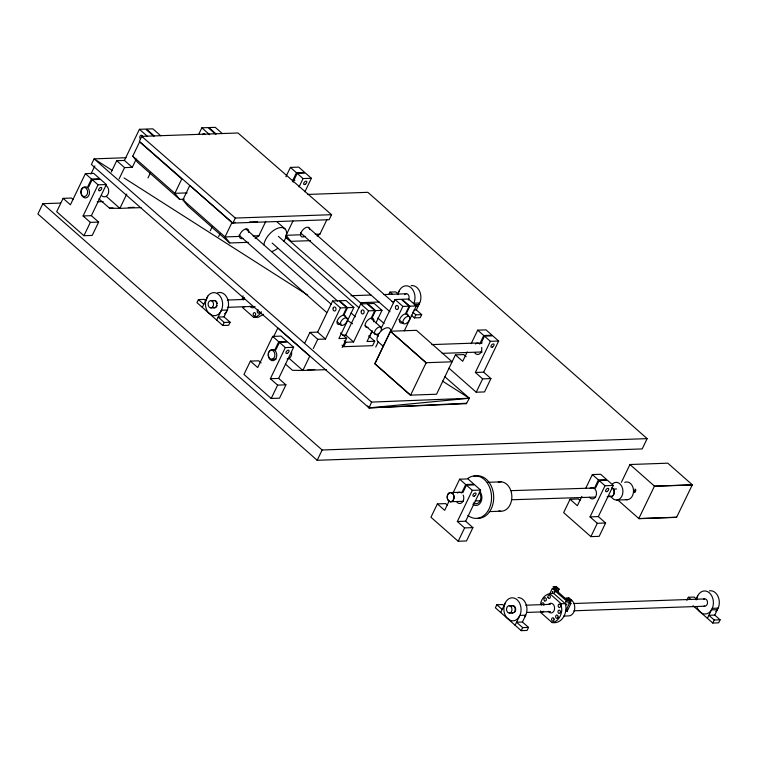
<?xml version="1.0" encoding="UTF-8"?>
<svg xmlns="http://www.w3.org/2000/svg" width="758" height="758" viewBox="0 0 758 758"><rect width="100%" height="100%" fill="white"/><g stroke="black" fill="none" stroke-linecap="round" stroke-linejoin="round"><path stroke-width="1.14" d="M242.096 299.277L243.1 295.8M540.511 604.429C541.136 597.92 547.077 592.282 553.804 593.523L565.241 603.605C568.112 612.142 562.275 624.374 552.089 622.545L540.805 612.587L540.435 610.92M571.144 600.203L570.016 602.553L570.964 603.387L567.259 611.09L567.448 609.252M447.751 494.604L447.381 495.656A4.576 3.411 88 0 0 448.802 500.934A4.576 3.411 88 0 0 452.943 500.564L453.871 498.622A4.576 3.411 88 0 0 452.45 493.344A4.576 3.411 88 0 0 448.319 493.714L447.751 494.604A4.576 3.411 88 0 0 448.783 500.962A4.576 3.411 88 0 0 453.492 499.693A4.576 3.411 88 0 0 452.469 493.316A4.576 3.411 88 0 0 447.76 494.586M720.1 619.807L714.226 620.006L708.882 615.297L714.756 615.089L720.1 619.807L718.641 622.839L712.766 623.038L707.422 618.329L712.776 607.063A11.541 8.594 88 0 0 709.071 592.576A11.541 8.594 88 0 0 697.957 595.324L696.848 597.91A11.541 8.594 88 0 0 696.403 599.815M367.649 405.966L369.042 407.88L466.397 403.673L469.354 398.244L371.6 402.1L369.042 407.88L91.405 164.514L94.106 158.858L126.036 157.721M466.397 403.673L466.606 403.237L369.042 407.88L469.354 398.244L444.491 376.442M60.574 203.068L42.846 203.694L37.9 213.974L317.185 460.286L642.197 448.916L647.143 438.636L367.857 192.324L307.577 194.436M73.033 199.487L71.413 198.065L63.113 198.35L56.689 211.7L83.92 235.71L92.22 235.425L98.644 222.075L91.377 215.67L83.077 215.954L98.057 184.819L106.357 184.535L91.377 215.67M85.389 173.648L91.453 179.002L99.762 178.708L93.698 173.364L85.389 173.648L70.409 204.783L63.113 198.35M90.913 174.065L94.854 165.879M91.453 179.002L87.824 186.544L88.544 187.169L92.173 179.627L100.473 179.343L106.357 184.535M111.293 172L116.732 160.705L124.435 160.44L132.262 167.347L136.26 159.038M83.92 235.71L90.344 222.369L98.644 222.075M124.435 160.44L139.425 129.305L145.659 129.087L153.495 135.985M119.12 178.907L124.558 167.613L132.262 167.347M141.755 136.355L139.339 141.386L232.914 223.079L329.133 219.716L331.549 214.694L237.984 132.991L141.755 136.355L235.331 218.058L331.549 214.694M179.627 199.363L137.511 162.221L132.745 156.186L139.643 141.85L181.759 178.992L174.861 193.328L179.627 199.363L184.27 199.202M126.776 194.029L119.878 208.355L109.484 208.175L98.862 198.804M147.999 177.893L150.472 172.767M198.852 134.043L201.846 127.818L208.09 127.6L215.916 134.507M248.359 242.323L229.797 242.977L187.681 205.835L182.915 199.799L189.813 185.464L231.929 222.606L235.425 222.482M210.279 230.764L212.259 226.651M218.607 236.638L220.085 233.559M231.929 222.606L225.031 236.932L229.797 242.977M232.914 223.079L235.331 218.058M205.825 300.746L204.29 299.391L198.425 299.599L196.966 302.631L222.786 325.495L228.66 325.286L230.119 322.254L224.008 316.872L218.143 317.071L224.245 322.463L230.119 322.254M202.31 307.35L207.739 296.16A11.541 8.594 88 0 1 219.024 294.9A11.541 8.594 88 0 1 221.658 309.766L220.36 312.192A11.541 8.594 88 0 1 212.145 315.375L208.204 312.476A11.541 8.594 88 0 1 205.664 301.39L207.758 296.16M216.684 320.103L221.431 310.24M285.918 176.747L290.409 167.404L298.709 167.111L304.773 172.464L296.473 172.748L290.409 167.404M255.133 238.363L258.876 235.747L265.774 221.421M224.008 316.872L227.305 310.031L221.412 310.24M222.786 325.495L224.245 322.463M304.887 191.774L311.377 178.282L305.493 173.089L297.193 173.383L293.554 180.925L292.844 180.29L296.473 172.748M299.078 186.875L303.077 178.575L311.377 178.282M310.572 240.656L290.854 241.338L286.088 235.302L292.976 220.966M259.34 312.666L259.596 312.135L259.283 312.751A1.658 1.232 88 0 1 257.54 312.599L257.36 312.239A1.658 1.232 88 0 1 258.184 309.88M261.122 362.959L258.696 360.817L250.386 361.111L243.972 374.452L271.203 398.471L279.503 398.177L285.927 384.837L278.66 378.422L270.35 378.716L285.34 347.581L293.64 347.287L278.66 378.422M317.128 236.079L319.933 234.118L326.831 219.792M272.672 336.41L278.736 341.754L287.036 341.46L280.972 336.116L272.672 336.41L257.692 367.545L250.386 361.111M273.401 337.206L277.835 327.987L309.757 356.146L302.859 370.473L292.465 370.292L285.387 364.048M278.736 341.754L275.107 349.296L275.817 349.931L279.456 342.389L287.756 342.095L293.64 347.287M271.203 398.471L277.627 385.121L285.927 384.837M304.981 342.673L309.927 332.402L317.63 332.137L325.457 339.034L340.446 307.9L346.69 307.682L343.061 315.224L343.819 315.195A5.628 3.07 -48.6 0 1 345.714 317.678M317.63 332.137L332.62 300.992L338.854 300.774L346.69 307.682M313.31 348.547L317.754 339.309L325.457 339.034M342.18 347.534L346.624 338.295L338.892 338.57L353.872 307.435L347.448 307.653L343.819 315.195L342.815 315.309A5.628 3.07 -48.6 0 0 337.073 321.515A5.628 3.07 -48.6 0 0 340.996 324.007M342.597 335.178L345.752 335.074L360.732 303.93L366.976 303.712L374.803 310.619L371.174 318.161L371.932 318.133L375.561 310.591L381.994 310.373L375.996 322.823M341.991 345.155L343.734 346.69L345.866 342.246L353.579 341.972L368.559 310.837L374.803 310.619M388.958 294.132L389.934 292.114L395.799 291.906L398.424 294.218M372.007 331.123L367.014 341.507L374.746 341.233L372.604 345.676L343.734 346.69M369.383 337.073L372.349 330.914M317.185 460.286L322.141 449.996L647.143 438.636M381.056 328.574L395.041 299.514L401.285 299.296L409.112 306.194L405.483 313.736L406.241 313.717A5.628 3.07 -48.6 0 1 408.136 316.19M397.448 294.568L399.333 290.665M375.731 347.06L378.204 341.924M466.142 356.715L463.707 354.573L455.406 354.858L436.561 394.236L410.571 395.145L374.878 363.66L390.484 331.227L416.474 330.327L452.166 361.803L426.176 362.712L390.484 331.227M391.384 330.289L402.868 306.412L409.112 306.194M404.317 330.858L416.303 305.948L409.87 306.175L406.241 313.717L405.246 313.831A5.628 3.07 -48.6 0 0 399.494 320.028A5.628 3.07 -48.6 0 0 403.427 322.529M413.991 310.013L416.341 309.937L419.705 302.992L413.811 303.2L414.37 301.902A11.541 8.594 88 0 0 410.656 287.424A11.541 8.594 88 0 0 399.551 290.162L398.433 292.749A11.541 8.594 88 0 0 397.997 294.663M414.361 317.886L415.82 314.854L421.685 314.646L420.226 317.678L414.361 317.886L411.3 315.195M426.176 362.712L410.542 395.316L374.84 363.84L390.455 331.407L426.148 362.883M467.203 351.949L462.702 361.291L455.406 354.858M471.192 343.649L477.692 330.156L485.992 329.863L492.056 335.216L483.756 335.51L477.692 330.156M498.66 341.034L490.36 341.327L475.37 372.462L483.67 372.178L498.66 341.034L492.766 335.841L484.466 336.135L480.837 343.677L480.127 343.052L483.756 335.51M476.214 392.218L482.638 378.877L490.938 378.583L484.523 391.933L476.214 392.218L448.982 368.208M447.296 505.036L445.676 503.606L437.375 503.89L430.951 517.24L458.183 541.25L466.483 540.966L472.907 527.615L465.639 521.21L457.33 521.495L472.319 490.36L480.619 490.075L465.639 521.21M449.162 500.981L444.671 510.324L437.375 503.89M453.161 492.681L459.651 479.189L467.951 478.904L474.015 484.248L465.715 484.542L459.651 479.189M465.715 484.542L462.086 492.084L462.806 492.709L466.435 485.167L474.735 484.883L480.619 490.075M458.183 541.25L464.607 527.909L472.907 527.615M504.231 605.898L502.706 604.552L496.831 604.751L495.372 607.783L521.201 630.647L527.075 630.448L528.534 627.416L522.423 622.024L516.549 622.233L522.66 627.624L528.534 627.416M500.725 612.502L505.52 602.525M579.993 500.413L578.373 498.982L570.073 499.276L563.649 512.616L590.88 536.636L599.18 536.342L605.604 523.001L598.337 516.586L590.037 516.88L605.017 485.745L613.326 485.452L598.337 516.586M515.089 625.265L519.836 615.392L525.711 615.193L522.423 622.024M581.86 496.367L577.369 505.709L570.073 499.276M585.858 488.067L592.349 474.574L600.658 474.281L606.722 479.634L598.422 479.918L592.349 474.574M521.201 630.647L522.66 627.624M598.422 479.918L594.784 487.46L595.504 488.095L599.133 480.553L607.433 480.259L613.326 485.452M556.183 586.521L554.61 588.966L555.775 586.54L558.674 589.089L557.907 591.505L559.072 589.08L556.183 586.521L553.065 586.635L555.965 589.184L559.072 589.08M590.88 536.636L597.304 523.295L605.604 523.001M621.399 482.296L629.964 464.512L667.807 463.185L692.319 484.807L676.581 517.363L638.729 518.69L654.467 486.124L692.319 484.807M557.746 617.827L558.002 617.296M549.541 594.196L552.336 588.435L553.956 588.379L567.401 600.241L568.528 597.901M567.401 600.241L568.936 597.882L571.551 600.194L570.016 602.553M567.259 611.09L565.601 611.109L569.343 603.444L570.964 603.387M686.881 600.298L688.34 597.266L694.214 597.067L696.829 599.379M695.863 599.73L697.748 595.826M714.756 615.089L718.12 608.143L712.226 608.352M712.766 623.038L714.226 620.006M524.669 617.145L525.967 614.719A11.541 8.594 88 0 0 518.027 597.588M417.544 306.384L420.264 301.693A11.541 8.594 88 0 0 411.101 285.662M263.462 314.314L258.326 317.242L253.684 317.384L242.389 307.426M244.739 306.696L244.436 306.829A1.658 1.232 88 0 1 243.507 306.583M292.844 180.29L294.919 180.224M187.15 192.892L174.861 193.328L132.745 156.186M97.213 201.789L103.126 201.581M109.484 208.175L113.008 208.052M128.292 207.521L134.166 207.313M141.035 207.616L119.887 208.355L106.186 196.284M249.429 221.99L257.606 221.706M239.547 236.43L225.031 236.932L182.915 199.799M253.096 235.956L258.876 235.747M286.088 235.302L300.604 234.791M315.309 234.279L319.933 234.118M210.819 300.613L214.353 300.49M227.296 300.035L244.957 299.419M350.897 295.715L370.908 295.014M383.861 294.559L406.231 293.782M210.847 307.9A3.648 2.719 88 0 0 213.178 302.489A3.648 2.719 88 0 0 208.469 302.385A3.648 2.719 88 0 0 210.847 307.9L214.372 307.776M227.324 307.322L252.044 306.459M360.344 302.669L379.18 302.016M392.123 301.561L394.482 301.476M414.247 304.688L418.966 304.526M271.648 350.205L273.998 350.12M431.861 344.596L478.98 342.948M480.127 343.052L482.202 342.976M271.355 359.33A4.576 3.411 88 0 0 274.519 352.735A4.576 3.411 88 0 0 268.616 352.233A4.576 3.411 88 0 0 271.355 359.33L276.064 359.169M442.16 353.361L482.221 351.958M307.748 369.762L314.797 369.516M326.366 369.648L302.868 370.473L289.168 358.401M487.366 482.325L501.085 481.842M654.334 486.257L692.187 484.94M613.307 489.071L616.576 488.957M616.804 500.062L627.368 499.693M489.289 511.612L500.725 511.214M568.936 597.882L566.055 597.986L568.671 600.289L571.551 600.194M549.758 593.656L561.195 603.747L565.241 603.605M509.234 605.775L512.759 605.651M525.711 605.197L550.431 604.334M573.977 603.51L704.637 598.934M509.253 613.061A3.648 2.719 88 0 0 511.593 607.641A3.648 2.719 88 0 0 506.884 607.537A3.648 2.719 88 0 0 509.253 613.061L512.787 612.938M526.914 612.436L550.46 611.621M565.601 611.109L567.221 611.052M573.995 610.796L704.665 606.22M563.706 616.074L568.159 615.922A8.509 6.339 88 0 0 574.678 609.081A8.509 6.339 88 0 0 570.338 599.379M450.764 492.586L461.366 492.245M510.845 490.663L593.306 488.029M450.47 501.72L463.432 501.303M475.209 500.934L479.918 500.782M511.726 499.759L595.362 497.077M607.139 496.708L610.673 496.594M253.684 317.384L257 316.38L259.416 314.456A14.582 10.858 88 0 0 261.368 311.746M553.321 593.523L553.804 593.523M552.089 622.545L555.406 621.532L557.831 619.608A14.582 10.858 88 0 0 561.792 609.915L561.195 603.747M112.07 170.323L94.106 158.858L371.6 402.1M124.047 177.959L307.682 295.108M347.6 320.568L352.593 323.751M442.407 381.056L469.354 398.244M700.098 611.914L701.567 613.07A11.541 8.594 88 0 0 710.085 611.744L711.487 609.887L717.371 609.688L715.978 611.535L718.669 606.855A11.541 8.594 88 0 0 709.516 590.814M285.51 237.093L361.898 304.043M377.882 318.057L384.098 323.505M692.992 605.689L707.422 618.329M484.466 336.135L490.36 341.327M629.964 464.512L654.467 486.124M297.193 173.383L303.077 178.575M676.667 517.193L638.861 518.557L617.846 500.024M222.236 133.484L215.272 127.353L208.848 127.571L215.803 133.711M416.303 305.948L408.477 299.04L402.043 299.268L409.87 306.175M416.341 309.937L421.685 314.646M483.67 372.178L490.938 378.583M412.759 312.163L415.82 314.854M389.934 292.114L392.549 294.426M201.846 127.818L209.672 134.725M395.041 299.514L402.868 306.412M599.133 480.553L605.017 485.745M475.37 372.462L482.638 378.877M308.506 227.713L393.544 302.707M405.947 313.651L409.491 316.778A4.576 2.492 -48.6 0 1 406.316 323.372A4.576 2.492 -48.6 0 1 403.332 320.227A4.576 2.492 -48.6 0 1 409.491 316.778M300.509 232.848L389.982 311.756M398.841 319.573L403.265 323.476M381.994 310.373L374.168 303.465L367.734 303.693L375.561 310.591M276.679 221.544L285.302 229.153M285.586 236.695L290.854 241.338M360.732 303.93L368.559 310.837M688.34 597.266L690.964 599.578M160.677 135.739L152.851 128.832L146.417 129.059L154.253 135.966M353.872 307.435L346.046 300.528L339.622 300.755L347.448 307.653M590.037 516.88L597.304 523.295M375.826 333.984L378.441 336.287M139.425 129.305L147.251 136.203M332.62 300.992L340.446 307.9M383.387 346.453L378.403 342.057A8.888 4.842 -48.6 0 1 381.255 330.867A8.888 4.842 -48.6 0 1 390.74 330.346M368.653 335.86L374.746 341.233M246.075 229.191L331.123 304.195M343.526 315.129L347.069 318.256A4.576 2.492 -48.6 0 1 343.895 324.85A4.576 2.492 -48.6 0 1 340.901 321.714A4.576 2.492 -48.6 0 1 347.069 318.256M238.969 235.113L326.67 312.457M337.301 321.837L340.844 324.964M345.752 335.074L353.579 341.972M340.541 332.923L346.624 338.295M344.132 340.712L345.866 342.246M116.732 160.705L124.558 167.613M309.927 332.402L317.754 339.309M466.435 485.167L472.319 490.36M279.456 342.389L285.34 347.581M92.173 179.627L98.057 184.819M556.467 590.226L557.907 591.505M567.808 600.232L570.423 602.534M552.336 588.435L569.343 603.444M457.33 521.495L464.607 527.909M198.425 299.599L203.769 304.318M270.35 378.716L277.627 385.121M83.077 215.954L90.344 222.369M42.846 203.694L322.141 449.996M496.831 604.751L502.184 609.47M278.366 236.344L358.998 307.776M371.401 318.758L381.141 327.399M272.141 243.043L337.708 301.134M351.001 312.902L355.426 316.825M365.176 325.466L374.916 334.098M699.53 611.412L698.014 609.366A11.541 8.594 88 0 1 696.886 606.741M378.896 333.359A4.576 2.492 -48.6 0 1 374.471 332.743A4.576 2.492 -48.6 0 1 379.009 327.096A4.576 2.492 -48.6 0 1 381.084 330.64M404.516 294.654A3.648 2.719 88 0 1 408.363 294.853A3.648 2.719 88 0 1 408.287 300.007M214.021 300.566A3.648 2.719 88 0 1 214.732 300.528M215.424 300.736A3.648 2.719 88 0 1 217.214 303.532M217.12 305.408A3.648 2.719 88 0 1 216.333 306.952M215.736 307.464A3.648 2.719 88 0 1 215.073 307.748M217.404 292.882A11.541 8.594 88 0 1 226.557 296.785A11.541 8.594 88 0 1 227.552 309.567L226.254 311.983A11.541 8.594 88 0 1 224.529 313.859M212.268 301.381A3.648 2.719 88 0 1 215.935 301.608A3.648 2.719 88 0 1 216.163 306.526A3.648 2.719 88 0 1 212.534 307.161M255.02 306.592A4.861 3.619 88 0 1 249.903 306.156M243.271 299.988A1.658 1.232 88 0 1 244.417 297.6M703.5 599.256A3.648 2.719 88 0 1 707.517 602.155A3.648 2.719 88 0 1 704.059 605.964M513.138 605.689A3.648 2.719 88 0 1 515.004 606.978M515.393 607.783A3.648 2.719 88 0 1 514.739 612.113M511.262 606.03A3.648 2.719 88 0 1 515.175 609.176A3.648 2.719 88 0 1 511.584 612.758M548.536 604.458A4.861 3.619 88 0 1 553.653 604.893A4.861 3.619 88 0 1 553.425 611.753A4.861 3.619 88 0 1 548.309 611.308M541.676 611.46A1.658 1.232 88 0 0 542.851 611.99L543.154 611.848A1.658 1.232 88 0 0 543.628 611.28M541.686 605.14A1.658 1.232 88 0 1 543.145 602.837L543.439 603.027A1.658 1.232 88 0 1 543.818 605.32M634.711 489.28A1.004 0.749 88 0 1 635.697 489.659A1.004 0.749 88 0 1 635.517 490.995A1.004 0.749 88 0 1 634.512 490.843M634.967 490.871A1.004 0.749 88 0 1 634.92 492.293A1.004 0.749 88 0 1 633.859 492.198A1.004 0.749 88 0 1 633.906 490.777M609.802 496.357A4.576 3.411 88 0 0 614.075 493.486A4.576 3.411 88 0 0 611.848 487.697A4.576 3.411 88 0 1 613.904 494.055A4.576 3.411 88 0 1 608.987 495.846M612.616 483.737A8.888 6.623 88 0 1 621.806 486.371A8.888 6.623 88 0 1 620.044 498.65A8.888 6.623 88 0 1 610.844 496.016M624.734 482.372A8.888 6.623 88 0 1 631.85 485.063A8.888 6.623 88 0 1 632.854 494.87L631.916 496.746A8.888 6.623 88 0 1 625.644 499.513M590.122 488.389A5.628 4.188 88 0 1 595.674 490.038A5.628 4.188 88 0 1 595.049 497.57A5.628 4.188 88 0 1 589.383 497.239M463.176 495.078A5.628 4.188 88 0 1 462.209 502.346A5.628 4.188 88 0 1 456.686 501.853M457.425 493.013A5.628 4.188 88 0 1 459.509 492.255M460.589 492.454A5.628 4.188 88 0 1 461.613 493.013M473.579 476.431A21.29 15.861 88 0 1 493.553 494.491A21.29 15.861 88 0 1 478.004 518.33M498.243 482.202A14.696 10.953 88 0 1 511.858 496.433A14.696 10.953 88 0 1 498.821 510.892M467.629 478.592A21.281 15.852 88 0 1 491.554 497.343A21.281 15.852 88 0 1 467.913 515.431M480.221 491.904A8.082 6.017 88 0 1 480.61 502.554A8.082 6.017 88 0 1 472.803 504.241M479.397 492.681A6.509 4.851 88 0 1 479.88 501.256A6.509 4.851 88 0 1 473.617 502.838M373.59 321.762A5.628 3.07 -48.6 0 0 371.951 318.133L370.937 318.256A5.628 3.07 -48.6 0 0 365.347 323.865A5.628 3.07 -48.6 0 0 368 327.371M263.831 244.938A14.696 8.016 -48.6 0 1 279.768 227.665A14.696 8.016 -48.6 0 1 283.909 241.338M277.627 248.387A14.696 8.016 -48.6 0 1 271.715 251.561M248.491 232.327A5.884 3.203 -48.6 0 0 244.777 229.257A5.884 3.203 -48.6 0 0 239.528 236.288L239.661 237.282A5.884 3.203 -48.6 0 0 242.844 238.419M309.728 229.532A5.884 3.203 -48.6 0 0 305.237 227.921A5.884 3.203 -48.6 0 0 300.585 234.658L300.718 235.653A5.884 3.203 -48.6 0 0 305.076 236.259M140.505 138.998A2.037 1.516 88 0 1 140.448 135.597A2.037 1.516 88 0 1 142.807 136.895M202.462 134.678A2.037 1.516 88 0 1 204.868 134.46M291.574 351.911A5.884 4.377 88 0 1 289.319 358.326L288.248 358.828A5.884 4.377 88 0 1 287.102 358.922M101.96 195.839A5.884 4.377 88 0 0 105.267 196.71L106.338 196.218A5.884 4.377 88 0 0 108.678 190.552A5.884 4.377 88 0 0 105.627 185.378M481.652 347.401A5.628 4.188 88 0 1 479.795 353.721A5.628 4.188 88 0 1 474.726 352.821M475.456 343.98A5.628 4.188 88 0 1 477.54 343.222M478.63 343.421A5.628 4.188 88 0 1 479.653 343.98M268.938 352.281A5.628 4.188 88 0 1 275.997 351.873A5.628 4.188 88 0 1 273.42 360.637A5.628 4.188 88 0 1 268.54 353.635M292.37 181.228A5.628 4.188 88 0 1 293.251 182.119M552.402 591.951C552.734 593.789 553.558 590.804 552.402 591.951M554.42 591.837C554.752 593.675 555.576 590.69 554.42 591.837M565.639 601.738C565.97 603.576 566.795 600.592 565.639 601.738M566.264 604.334C566.567 606.163 567.477 603.197 566.264 604.334M504.875 603.738L504.07 606.542A11.541 8.594 88 0 0 506.638 617.628L510.579 620.527A11.541 8.594 88 0 0 518.794 617.344L520.092 614.928A11.541 8.594 88 0 0 517.449 600.061A11.541 8.594 88 0 0 506.173 601.321L504.875 603.738M558.04 617.192L557.699 617.903A1.658 1.232 88 0 1 555.955 617.751L555.766 617.4A1.658 1.232 88 0 1 557.528 615.288L557.774 615.572A1.658 1.232 88 0 1 558.04 617.192M560.361 612.331L560.02 613.042A1.658 1.232 88 0 1 558.817 613.364L558.523 613.175A1.658 1.232 88 0 1 559.243 610.143L559.556 610.228A1.658 1.232 88 0 1 560.361 612.331M555.112 587.336L556.713 588.189L555.112 587.336M568.055 598.678L569.656 599.531L568.055 598.678M559.11 604.211L558.807 604.353A1.658 1.232 88 0 0 559.328 607.49L559.65 607.461A1.658 1.232 88 0 0 560.588 605.509A1.658 1.232 88 0 0 559.11 604.211M544.509 600.81L544.263 600.525A1.658 1.232 88 0 1 544.339 598.195A1.658 1.232 88 0 1 546.082 598.346L546.262 598.706A1.658 1.232 88 0 1 544.509 600.81M554.051 619.087L553.937 618.68A1.658 1.232 88 0 0 551.616 619.305L551.644 619.741A1.658 1.232 88 0 0 553.113 621.039A1.658 1.232 88 0 0 554.051 619.087M548.025 597.522L547.911 597.115A1.658 1.232 88 0 1 548.849 595.163A1.658 1.232 88 0 1 550.327 596.461L550.355 596.897A1.658 1.232 88 0 1 548.025 597.522M255.636 313.935L255.531 313.528A1.658 1.232 88 0 0 253.2 314.153L253.229 314.579A1.658 1.232 88 0 0 254.697 315.878A1.658 1.232 88 0 0 255.636 313.935M607.139 491.478A2.037 1.109 -48.6 0 0 608.551 488.531A2.037 1.109 -48.6 0 0 605.803 490.075A2.037 1.109 -48.6 0 0 607.139 491.478M474.432 496.092A2.037 1.109 -48.6 0 0 475.853 493.155A2.037 1.109 -48.6 0 0 473.106 494.69A2.037 1.109 -48.6 0 0 474.432 496.092M361.348 310.799A2.037 1.516 88 0 0 362.57 313.964A2.037 1.516 88 0 0 363.982 311.026A2.037 1.516 88 0 0 361.348 310.799M333.236 307.862A2.037 1.516 88 0 0 334.449 311.026A2.037 1.516 88 0 0 335.86 308.089A2.037 1.516 88 0 0 333.236 307.862M395.657 306.374A2.037 1.516 88 0 0 396.87 309.539A2.037 1.516 88 0 0 398.291 306.602A2.037 1.516 88 0 0 395.657 306.374M492.473 347.06A2.037 1.109 -48.6 0 0 493.884 344.123A2.037 1.109 -48.6 0 0 491.137 345.657A2.037 1.109 -48.6 0 0 492.473 347.06M287.453 353.304A2.037 1.109 -48.6 0 0 288.874 350.367A2.037 1.109 -48.6 0 0 286.126 351.911A2.037 1.109 -48.6 0 0 287.453 353.304M81.343 189.472A4.576 3.411 88 0 0 84.072 196.578A4.576 3.411 88 0 0 87.246 189.983A4.576 3.411 88 0 0 81.343 189.472M305.19 184.308A2.037 1.109 -48.6 0 0 306.611 181.361A2.037 1.109 -48.6 0 0 303.863 182.905A2.037 1.109 -48.6 0 0 305.19 184.308M100.179 190.552A2.037 1.109 -48.6 0 0 101.591 187.614A2.037 1.109 -48.6 0 0 98.843 189.149A2.037 1.109 -48.6 0 0 100.179 190.552M81.656 189.528A5.628 4.188 88 0 0 85.417 197.961A5.628 4.188 88 0 0 88.913 189.538A5.628 4.188 88 0 0 81.656 189.528"/></g></svg>
